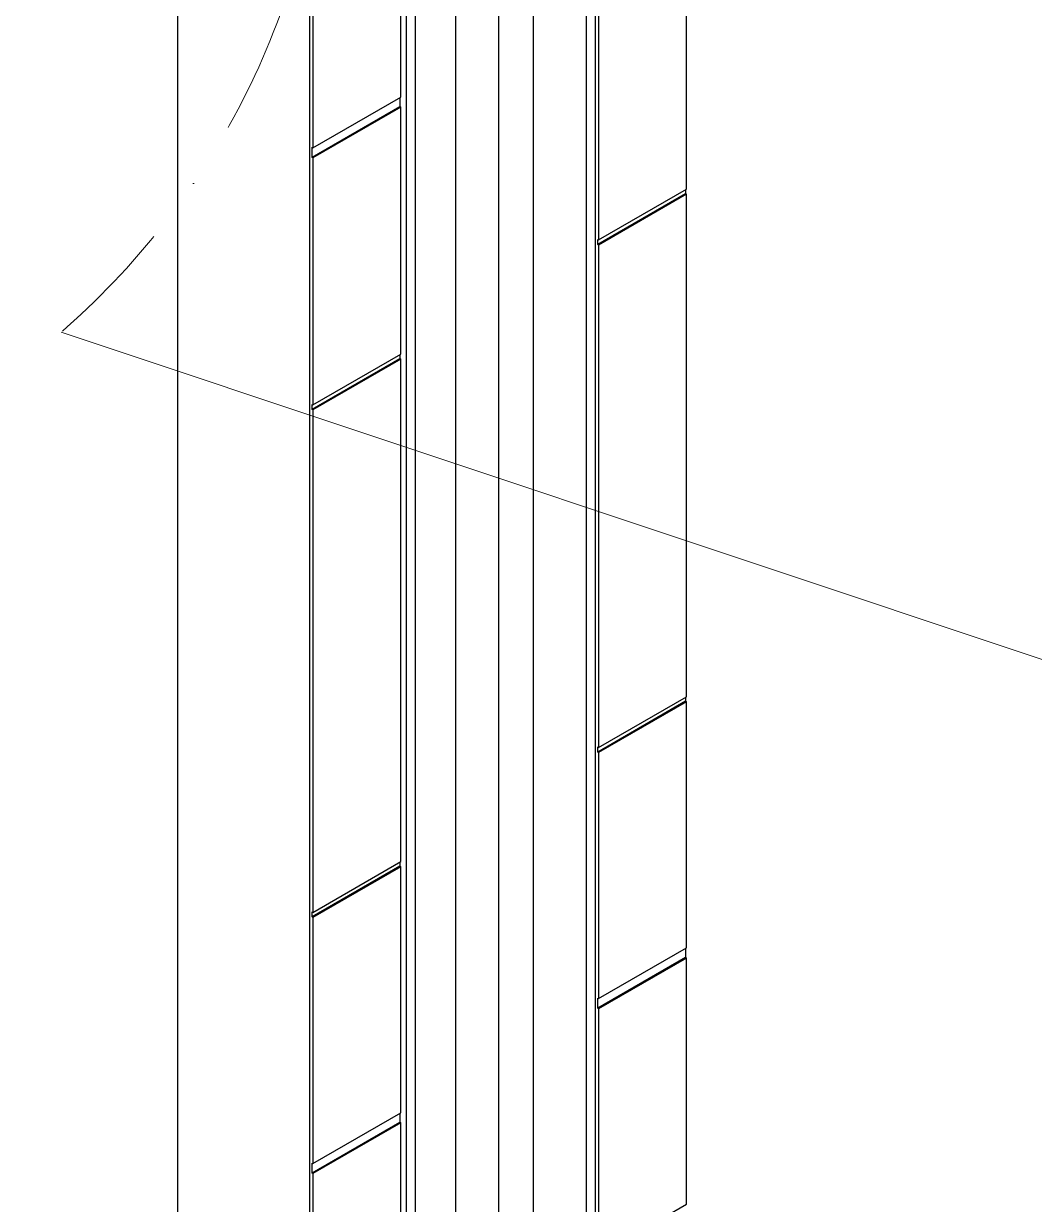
# Model space of a CAD drawing. Header units: millimetres. Extents: x -46397 to 283259, y -8690 to 23983.
# Drawn here: x 217986.2 to 218181.3, y -272.9 to -44.9 of the extents above; entities that cross this region are included whole.
import ezdxf

# ---------------------------------------------------------------- set-up
doc = ezdxf.new("R2010")
doc.units = ezdxf.units.MM
doc.linetypes.add('DASHDOT', pattern=[25.4, 12.7, -6.35, 0, -6.35])
doc.layers.add('Long_AM_Box', color=5, linetype='DASHDOT', lineweight=9)
doc.layers.add('Long_AM_Visible', color=30, linetype='Continuous', lineweight=25)
doc.styles.add('TuanDIM', font='romans.shx')
doc.dimstyles.new('Long-ISO-1.1', dxfattribs={"dimtxt": 2.5, "dimasz": 2.3, "dimexe": 1.25, "dimexo": 0, "dimtad": 1, "dimtoh": 1, "dimdsep": 46, "dimtxsty": 'TuanDIM', "dimcen": 2.3, "dimclrd": 9, "dimclre": 9, "dimclrt": 2, "dimadec": 0, "dimazin": 0, "dimtm": 1e-09, "dimtfac": 1, "dimtix": 1, "dimtmove": 1, "dimatfit": 3, "dimfxl": 1, "dimtfill": 1, "dimlwd": 9, "dimlwe": 9, "dimarcsym": 1})

# ---------------------------------------------------------------- blocks, each defined once
blk = doc.blocks.new('sfsdfds')
at = {"layer": 'Long_AM_Visible'}
for p, q in [((-40.93967476213584, 10.15128604327037), (-40.93967476213584, -544.4131917228297)), ((-28.21175270079402, 2.802816814917605), (-28.21175270079402, -551.7616609511751)), ((-9.96839774621185, -9.22029000686598), (-9.96839774621185, -520.6490576002834)), ((-14.11417039687512, -13.1134332612346), (-14.11417039687512, -513.7920802898516)), ((-6.604436715482734, -15.85228514345363), (-6.604436715482734, -517.4410360785769)), ((-0.6345882344758138, -15.19050213591254), (-0.6345882344758138, -507.9157945553598)), ((-1.483116371906362, -16.60482232597133), (-1.483116371906362, -508.4056925039185)), ((-17.99926353275077, -20.20497877961316), (-17.99926353275077, -517.941294513148)), ((-18.8779431891744, -20.71228471580253), (-18.8779431891744, -518.4486004493228)), ((-28.21175270079402, -25.12136625280982), (-28.21175270079402, -523.9733987868167)), ((-19.38706007163273, -73.46219521238527), (-19.38706007163273, -49.78689949793625)), ((-27.8723414458218, -54.68587898349506), (-27.8723414458218, -78.36117469795863)), ((8.190104394743685, -82.36511307695037), (8.190104394743685, -58.52030778140761)), ((-0.2951769795035943, -63.41928726696642), (-0.2951769795035943, -87.26409256251645)), ((-27.8723414458218, -78.36117469795863), (-19.38706007163273, -73.46219521238527)), ((-19.47191288537579, -73.5111850072426), (-19.47191288537579, -74.39300131464552)), ((-19.47191288537579, -74.39300131464552), (-27.95719425956486, -79.2919808002116)), ((-19.38706007163273, -74.44199110950285), (-27.8723414458218, -79.34097059506894)), ((-19.47191288537579, -74.39300131464552), (-19.38706007163273, -74.44199110950285)), ((-19.38706007163273, -98.28679640503833), (-19.38706007163273, -74.44199110950285)), ((-27.95719425956486, -78.3121849031013), (-27.8723414458218, -78.36117469795863)), ((-27.95719425956486, -79.2919808002116), (-27.95719425956486, -78.3121849031013)), ((-27.8723414458218, -79.34097059506894), (-27.95719425956486, -79.2919808002116)), ((-27.8723414458218, -79.34097059506894), (-27.8723414458218, -103.1857758906117)), ((8.10525158100063, -82.8060212306591), (-0.3800297932466492, -87.70500071621791)), ((-0.2951769795035943, -87.26409256251645), (8.190104394743685, -82.36511307695037)), ((8.190104394743685, -82.85501102550188), (-0.2951769795035943, -87.75399051107524)), ((8.10525158100063, -82.4141028718077), (8.10525158100063, -82.8060212306591)), ((8.10525158100063, -82.8060212306591), (8.190104394743685, -82.85501102550188)), ((8.190104394743685, -131.3549079326185), (8.190104394743685, -82.85501102550188)), ((-0.3800297932466492, -87.21510276765912), (-0.2951769795035943, -87.26409256251645)), ((-0.3800297932466492, -87.70500071621791), (-0.3800297932466492, -87.21510276765912)), ((-0.2951769795035943, -87.75399051107524), (-0.3800297932466492, -87.70500071621791)), ((-0.2951769795035943, -87.75399051107524), (-0.2951769795035943, -136.2538874181773)), ((-19.47191288537579, -98.72770455873979), (-27.95719425956486, -103.6266840442986)), ((-27.8723414458218, -103.1857758906117), (-19.38706007163273, -98.28679640503833)), ((-19.38706007163273, -98.77669435358985), (-27.8723414458218, -103.6756738391559)), ((-19.47191288537579, -98.33578619989567), (-19.47191288537579, -98.72770455873979)), ((-19.47191288537579, -98.72770455873979), (-19.38706007163273, -98.77669435358985)), ((-19.38706007163273, -147.2765912606992), (-19.38706007163273, -98.77669435358985)), ((-27.95719425956486, -103.1367860957544), (-27.8723414458218, -103.1857758906117)), ((-27.95719425956486, -103.6266840442986), (-27.95719425956486, -103.1367860957544)), ((-27.8723414458218, -103.6756738391559), (-27.95719425956486, -103.6266840442986)), ((-27.8723414458218, -103.6756738391559), (-27.8723414458218, -152.175570746258)), ((8.10525158100063, -131.7958160863054), (-0.3800297932466492, -136.6947955718788)), ((-0.2951769795035943, -136.2538874181773), (8.190104394743685, -131.3549079326185)), ((8.190104394743685, -131.8448058811628), (-0.2951769795035943, -136.7437853667361)), ((8.10525158100063, -131.4038977274759), (8.10525158100063, -131.7958160863054)), ((8.10525158100063, -131.7958160863054), (8.190104394743685, -131.8448058811628)), ((8.190104394743685, -155.602979887597), (8.190104394743685, -131.8448058811628)), ((-0.3800297932466492, -136.2048976233273), (-0.2951769795035943, -136.2538874181773)), ((-0.3800297932466492, -136.6947955718788), (-0.3800297932466492, -136.2048976233273)), ((-0.2951769795035943, -136.7437853667361), (-0.3800297932466492, -136.6947955718788)), ((-0.2951769795035943, -136.7437853667361), (-0.2951769795035943, -160.5019593731631)), ((-19.47191288537579, -147.7174994144007), (-27.95719425956486, -152.6164788999668)), ((-27.8723414458218, -152.175570746258), (-19.38706007163273, -147.2765912606992)), ((-19.38706007163273, -147.766489209258), (-27.8723414458218, -152.6654686948241)), ((-19.47191288537579, -147.3255810555565), (-19.47191288537579, -147.7174994144007)), ((-19.47191288537579, -147.7174994144007), (-19.38706007163273, -147.766489209258)), ((-19.38706007163273, -171.5246632156777), (-19.38706007163273, -147.766489209258)), ((-27.95719425956486, -152.1265809514152), (-27.8723414458218, -152.175570746258)), ((-27.95719425956486, -152.6164788999668), (-27.95719425956486, -152.1265809514152)), ((-27.8723414458218, -152.6654686948241), (-27.95719425956486, -152.6164788999668)), ((-27.8723414458218, -152.6654686948241), (-27.8723414458218, -176.4236427012511)), ((-0.2951769795035943, -160.5019593731631), (8.190104394743685, -155.602979887597)), ((8.10525158100063, -155.6519696824544), (8.10525158100063, -156.5337859898573)), ((8.10525158100063, -156.5337859898573), (-0.3800297932466492, -161.4327654754161)), ((8.190104394743685, -156.5827757847073), (-0.2951769795035943, -161.4817552702734)), ((8.10525158100063, -156.5337859898573), (8.190104394743685, -156.5827757847073)), ((8.190104394743685, -180.3447027882794), (8.190104394743685, -156.5827757847073)), ((-0.3800297932466492, -160.4529695783058), (-0.2951769795035943, -160.5019593731631)), ((-0.3800297932466492, -161.4327654754161), (-0.3800297932466492, -160.4529695783058)), ((-0.2951769795035943, -161.4817552702734), (-0.3800297932466492, -161.4327654754161)), ((-0.2951769795035943, -161.4817552702734), (-0.2951769795035943, -185.2436822738382)), ((-27.8723414458218, -176.4236427012511), (-19.38706007163273, -171.5246632156777)), ((-19.47191288537579, -171.5736530105351), (-19.47191288537579, -172.4554693179525)), ((-19.47191288537579, -172.4554693179525), (-27.95719425956486, -177.3544488035113)), ((-19.38706007163273, -172.5044591127953), (-27.8723414458218, -177.4034385983687)), ((-19.47191288537579, -172.4554693179525), (-19.38706007163273, -172.5044591127953)), ((-19.38706007163273, -196.2663861163674), (-19.38706007163273, -172.5044591127953)), ((-27.95719425956486, -176.3746529063937), (-27.8723414458218, -176.4236427012511)), ((-27.95719425956486, -177.3544488035113), (-27.95719425956486, -176.3746529063937)), ((-27.8723414458218, -177.4034385983687), (-27.95719425956486, -177.3544488035113)), ((-27.8723414458218, -177.4034385983687), (-27.8723414458218, -201.1653656019262)), ((-0.2951769795035943, -185.2436822738382), (8.190104394743685, -180.3447027882794))]:
    blk.add_line(p, q, dxfattribs=at)

msp = doc.modelspace()

# ---------------------------------------------------------------- linework, layer by layer
at = {"layer": 'Long_AM_Box', "ltscale": 2}
msp.add_circle((217895.6696289128, 8.038872518431162), 149.0352956318748, dxfattribs=at)

# ---------------------------------------------------------------- block references
at = {"layer": 'Long_AM_Visible', "xscale": 2, "yscale": 2, "zscale": 2}
msp.add_blockref('sfsdfds', (218097.7579924554, 87.84246096854622), dxfattribs=at)

# ---------------------------------------------------------------- leaders
at = {"layer": 'Long_AM_Visible'}
msp.add_leader([(218437.3414482935, -48.80714811664075), (218218.5963893961, -179.6759671145264), (217993.4264332629, -104.4561342477537)], dimstyle='Long-ISO-1.1', override={"dimscale": 0, "dimgap": 0.625, "dimtad": 1, "dimlfac": 0.2}, dxfattribs=at)

doc.saveas('drawing.dxf')
